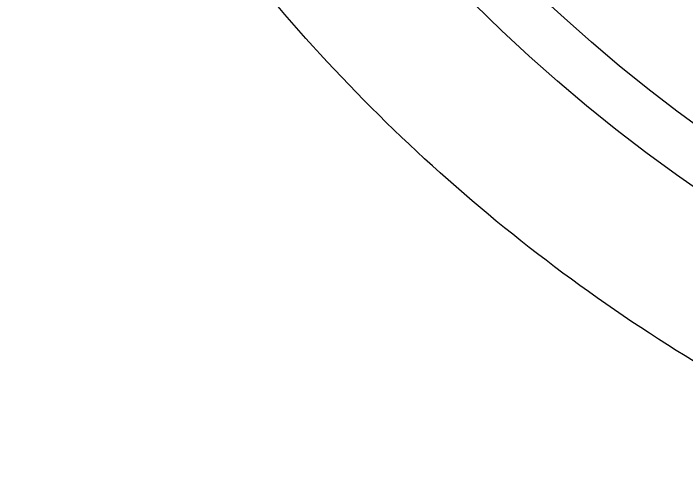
# Model space of a CAD drawing. Header units: millimetres. Extents: x -65 to 65, y -65 to 84.
# Drawn here: x -59.48 to -34.05, y -59.48 to -42.41 of the extents above; entities that cross this region are included whole.
import ezdxf

# ---------------------------------------------------------------- set-up
doc = ezdxf.new("R2010")
doc.units = ezdxf.units.MM
for name, color, linetype in [('CUT_OUTER', 1, 'Continuous'), ('ENGRAVE', 7, 'Continuous'), ('ENGRAVE_FINE', 8, 'Continuous'), ('GUIDE', 3, 'Continuous')]:
    doc.layers.add(name, color=color, linetype=linetype)

msp = doc.modelspace()

# ---------------------------------------------------------------- linework, layer by layer
at = {"layer": 'CUT_OUTER'}
msp.add_lwpolyline([(-33.7581, -55.5463), (-34.0983, -55.3381), (-34.4372, -55.1278), (-34.7748, -54.9155), (-35.1111, -54.7011), (-35.4461, -54.4846), (-35.7798, -54.2661), (-36.1121, -54.0455), (-36.443, -53.8229), (-36.7726, -53.5983), (-37.1007, -53.3717), (-37.4275, -53.143), (-37.7529, -52.9124), (-38.0769, -52.6797), (-38.3994, -52.4451), (-38.7205, -52.2085), (-39.0401, -51.9699), (-39.3582, -51.7294), (-39.6749, -51.4869), (-39.9901, -51.2425), (-40.3037, -50.9962), (-40.6159, -50.7479), (-40.9265, -50.4978), (-41.2356, -50.2457), (-41.5431, -49.9917), (-41.8491, -49.7359), (-42.1534, -49.4782), (-42.4562, -49.2186), (-42.7574, -48.9571), (-43.057, -48.6939), (-43.355, -48.4288), (-43.6513, -48.1618), (-43.946, -47.8931), (-44.2391, -47.6225), (-44.5304, -47.3502), (-44.8201, -47.0761), (-45.1081, -46.8002), (-45.3945, -46.5225), (-45.6791, -46.2431), (-45.9619, -45.9619), (-46.2431, -45.6791), (-46.5225, -45.3945), (-46.8002, -45.1081), (-47.0761, -44.8201), (-47.3502, -44.5304), (-47.6225, -44.2391), (-47.8931, -43.946), (-48.1618, -43.6513), (-48.4288, -43.355), (-48.6939, -43.057), (-48.9571, -42.7574), (-49.2186, -42.4562), (-49.4782, -42.1534)], dxfattribs=at)
at = {"layer": 'ENGRAVE'}
for radius in [57.525, 48.6086]:
    msp.add_circle((0, 0), radius, dxfattribs=at)
at = {"layer": 'ENGRAVE_FINE'}
for radius in [53.0668, 44.1504]:
    msp.add_circle((0, 0), radius, dxfattribs=at)
at = {"layer": 'GUIDE'}
msp.add_circle((0, 0), 59.475, dxfattribs=at)

doc.saveas('drawing.dxf')
